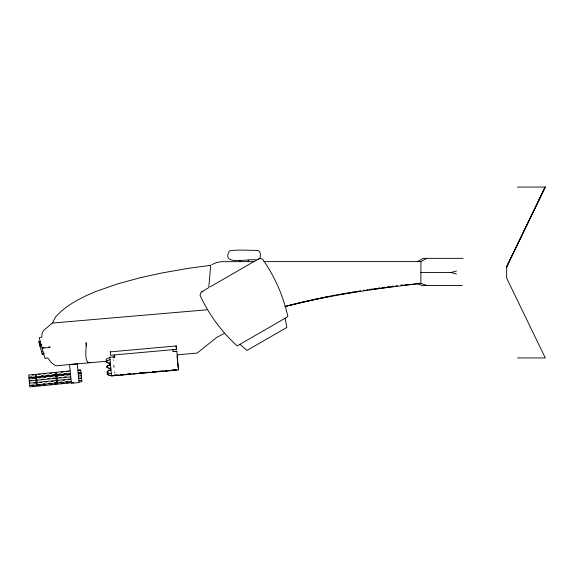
<?xml version="1.0" encoding="UTF-8"?>
<svg xmlns="http://www.w3.org/2000/svg" width="574" height="574" viewBox="0 0 574 574"><rect width="100%" height="100%" fill="white"/><g stroke="black" fill="none" stroke-linecap="round" stroke-linejoin="round"><path stroke-width="0.86" d="M208.778 287.574L210.701 265.332L189.212 268.187L161.588 273.023L140.106 277.759L117.892 283.807L96.425 291.276L86.43 295.574L77.167 300.252L68.837 305.339L61.612 310.843L55.671 316.776L52.428 323.04L43.387 330.631L42.002 333.673L41.83 337.01L39.204 337.742L45.023 358.542L47.649 357.803L50.921 362.259L55.656 365.825L107.209 361.168M259.972 258.422C260.775 255.279 260.983 249.719 256.176 250.379C247.308 250.35 238.267 249.532 229.5 250.86C220.316 266.465 249.676 258.113 256.176 259.986M517.554 357.939L545.3 357.939L506.655 278.117L506.655 266.888L545.006 187.067M506.655 266.888L545.3 187.067L517.404 187.067M506.541 266.888L545.3 187.067M106.721 360.809L105.968 361.67L108.113 363.033M106.642 366.944L108.321 365.401L110.502 364.712M107.101 372.074L108.787 370.531L110.961 369.843M107.833 373.2L107.08 374.061L108.192 374.915M107.295 374.198L108.048 373.337M208.312 287.926L201.043 292.302L200.039 295.273C208.85 314.423 221.557 331.765 237.17 345.921L287.861 316.661C283.405 296.055 274.745 276.381 262.562 259.175L260.56 258.458L258.487 258.953L210.177 286.849M257.647 259.62L258.487 258.953M417.413 261.622L423.311 258.343L463.096 258.343M263.961 261.622L420.893 261.622L426.783 258.343M211.741 264.686L216.183 262.677L220.954 261.679L254.124 261.622M224.506 333.343L216.656 337.447L197.147 353.053L177.273 354.847M201.883 291.635L202.88 291.24M420.893 272.499L451.164 272.499L456.474 270.978M284.833 306.588L301.02 302.441L329.318 296.471M40.144 341.265L38.738 341.659L42.268 354.266L43.667 353.871M38.81 341.91L39.369 341.831M39.793 345.433L41.902 344.845M39.972 346.065L40.532 345.957M44.083 347.593L42.117 348.138L49.084 347.543L50.211 346.94L48.647 347.069M42.153 353.864L44.263 353.268M42.203 354.036L42.749 353.885M286.067 306.107L326.929 296.708M287.273 305.892L314.853 299.348L357.05 291.649M109.849 357.451L106.75 358.822L105.989 359.69L106.886 360.4M110.043 359.575L106.936 360.946L106.183 361.814L107.08 362.524M110.287 364.569L107.187 365.939L106.427 366.808L107.539 367.661M329.498 296.227L340.612 294.146M341.444 294.003L343.934 293.572M345.598 293.285L347.256 292.998M348.92 292.718L350.585 292.431M352.242 292.144L353.907 291.857M342.893 293.967L393.118 286.526M355.593 291.592L357.286 291.327M358.972 291.054L360.659 290.788M363.191 290.387L364.885 290.121M366.571 289.856L368.25 289.605M370.775 289.231L372.461 288.987M374.14 288.744L375.826 288.492M369.355 289.727L420.893 283.384L426.783 285.486M378.352 288.119L380.124 287.883M382.786 287.517L384.566 287.273M387.228 286.907L389 286.663M391.533 286.34L393.219 286.125M395.744 285.802L397.43 285.587M400.824 285.17L402.518 284.969M401.678 285.429L418.317 283.585M405.918 284.561L407.562 284.374M70.128 370.883L56.482 372.246L57.673 384.164L71.32 382.801L70.745 377.003M77.877 370.108L80.726 369.828L81.917 381.746L79.061 382.026L77.246 363.837L69.504 364.612L70.731 376.853L57.077 378.216M32.259 375.123L34.017 374.951M38.408 374.513L40.158 374.334M43.674 373.983L45.432 373.81M49.823 373.373L51.574 373.2M55.09 372.849L56.848 372.669M61.239 372.232L62.989 372.06M66.505 371.708L68.263 371.529M78.631 370.495L80.059 370.352M29.783 377.01L31.541 376.838M41.199 375.87L42.957 375.697M46.472 375.346L49.106 375.08M52.614 374.729L54.372 374.557M57.888 374.205L60.521 373.939M64.03 373.595L65.788 373.416M28.951 377.556L35.552 376.896M36.499 376.802L55.692 374.887M56.733 374.779L70.387 373.423M78.129 372.648L80.984 372.361M29.044 378.453L35.638 377.792M36.593 377.699L55.778 375.783M56.826 375.683L70.473 374.32M78.215 373.545L81.07 373.258M32.603 378.56L34.354 378.381M38.745 377.943L40.503 377.771M44.019 377.419L45.769 377.247M50.16 376.809L51.918 376.63M55.434 376.279L58.067 376.02M61.576 375.669L63.334 375.489M66.849 375.138L69.483 374.879M78.975 373.932L81.113 373.717M30.128 380.447L31.886 380.268M41.543 379.306L43.301 379.127M47.692 378.689L49.45 378.517M52.959 378.166L54.717 377.993M59.108 377.556L60.866 377.376M64.374 377.025L66.132 376.853M29.296 380.993L35.889 380.332L35.294 374.363L28.7 375.023L29.891 386.933L36.485 386.28L35.904 380.476M36.844 380.21L56.037 378.323M78.473 376.078L81.321 375.798M29.511 383.145L36.105 382.485M37.059 382.392L56.252 380.476M57.292 380.368L70.946 379.012M78.688 378.237L81.537 377.95M33.945 383.159L35.703 382.987M40.094 382.549L41.852 382.377M45.36 382.026L47.118 381.846M51.509 381.409L53.267 381.236M56.776 380.885L58.534 380.706M62.925 380.268L64.683 380.096M68.191 379.744L69.949 379.572M80.159 378.553L81.587 378.409M31.477 385.046L33.227 384.874M36.743 384.523L39.376 384.257M42.892 383.906L44.65 383.733M48.159 383.382L50.792 383.116M54.308 382.772L56.065 382.593M59.574 382.241L62.207 381.983M65.723 381.631L67.481 381.452M29.762 385.678L36.363 385.025M37.31 384.924L56.503 383.009M57.544 382.908L71.198 381.545M78.939 380.77L81.795 380.49M32.481 386.216L34.232 386.044M37.748 385.692L40.381 385.427M43.897 385.075L45.647 384.903M50.038 384.465L51.796 384.286M55.312 383.941L57.945 383.676M61.454 383.324L63.212 383.152M66.728 382.801L69.361 382.535M72.18 382.714L73.903 382.542M71.37 383.317L79.119 382.542M110.215 351.884L176.369 345.95L176.663 349.336L110.502 355.27L110.502 351.855M114.42 356.806L109.828 357.222L111.507 375.948L178.507 369.936L176.828 351.209L173.083 351.546M114.9 356.999L113.135 357.222M175.084 351.604L176.849 351.439M116.321 375.123L114.527 375.03M120.748 374.722L122.513 374.564M126.94 374.169L129.595 373.932M133.139 373.617L135.794 373.373M139.331 373.057L141.986 372.82M146.413 372.426L148.185 372.261M152.605 371.866L155.26 371.629M158.804 371.313L161.459 371.069M165.886 370.675L167.651 370.517M172.078 370.122L173.85 369.965M118.309 375.102L114.743 375.166M120.963 374.865L124.501 374.542M127.155 374.305L130.693 373.99M133.355 373.753L137.774 373.358M139.547 373.193L143.974 372.799M145.739 372.641L150.166 372.246M152.82 372.002L156.365 371.687M159.02 371.45L163.447 371.055M165.212 370.89L169.639 370.495M172.293 370.259L175.831 369.943M111.291 375.805L119.227 375.095M120.992 374.937L125.397 374.542M127.163 374.384L131.568 373.99M133.333 373.832L150.969 372.253M152.727 372.088L157.14 371.694M158.898 371.536L164.193 371.062M165.951 370.904L170.363 370.51M172.121 370.352L176.534 369.957M52.428 323.04L206.855 309.809M90.613 362.531C83.266 364.289 86.746 347.471 86.071 342.664L86.423 346.022M176.369 345.95L175.981 345.971L176.125 347.665M176.663 349.336L172.918 349.674L173.111 351.84M462.214 285.486L421.99 285.486L416.451 283.384L420.893 283.384L420.893 261.622M109.017 363.163L110.165 363.184M110.373 363.32L107.898 362.89M109.476 368.293L110.617 368.25M110.839 368.458L108.357 368.027M111.299 373.588L109.031 373.294L106.886 371.938L108.572 370.395L110.768 369.957M111.485 375.712L107.977 374.779M88.41 362.725L87.966 362.459M109.01 375.281L110.122 375.554M456.445 274.028L451.164 272.499M107.324 367.518L108.572 368.164M239.925 344.335L246.999 350.434L286.849 327.431L285.106 318.247M39.434 342.039L40.453 345.677M42.017 351.288L42.225 352.027M177.079 356.239L177.502 360.917M177.675 362.854L178.062 367.209M178.227 369.017L178.299 369.8M114.248 354.933L114.441 357.107M113.365 359.833L113.401 360.221M113.86 365.351L114.032 367.224M114.491 372.354L114.527 372.741M110.237 364.024L110.38 365.638M248.284 260.115L248.284 261.622M240.011 260.115L240.011 261.622M55.441 372.354L36.248 374.27L37.439 386.187L56.625 384.271L55.441 372.354"/></g></svg>
